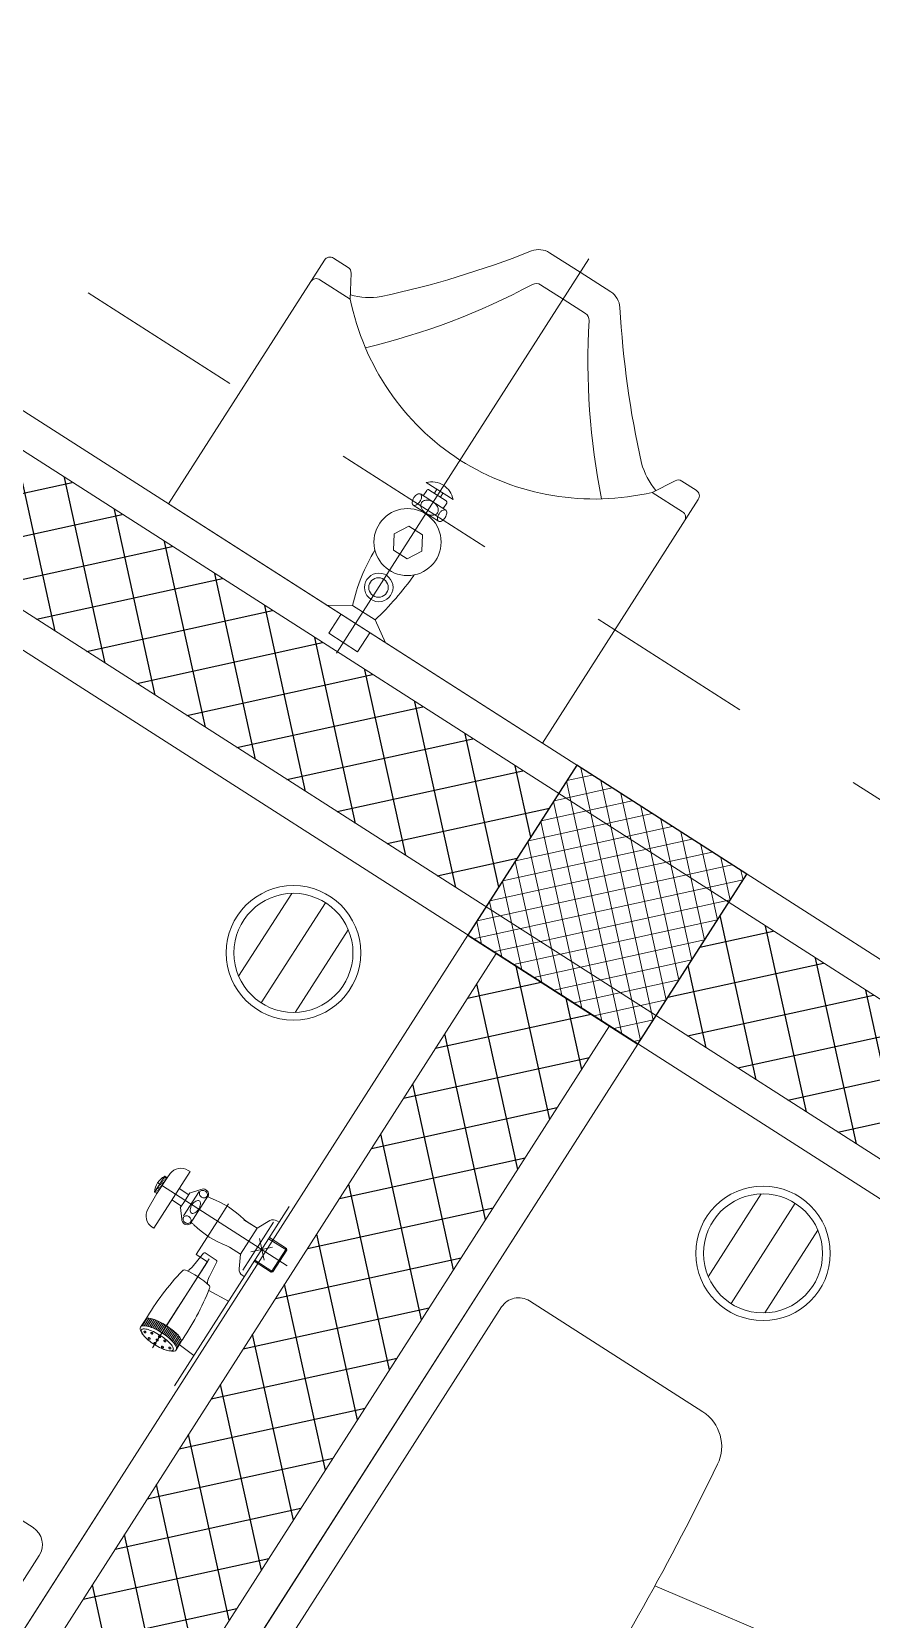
# Model space of a CAD drawing. Header units: inches. Extents: x 249 to 1192, y -18 to 440.
# Drawn here: x 940.533 to 941.157, y 102.126 to 103.306 of the extents above; entities that cross this region are included whole.
import ezdxf

# ---------------------------------------------------------------- set-up
doc = ezdxf.new("R2010")
doc.units = ezdxf.units.IN
doc.header["$MEASUREMENT"] = 0
doc.linetypes.add('DASHED2', pattern=[0.375, 0.25, -0.125])
for name, color, linetype, lineweight in [('ARSIR BETON', 8, 'Continuous', 0), ('DIMENSI', 85, 'Continuous', 20), ('DINDING', 6, 'Continuous', 0), ('DINDING2', 137, 'Continuous', 20), ('SANITAIR', 6, 'Continuous', 9)]:
    doc.layers.add(name, color=color, linetype=linetype, lineweight=lineweight)
for name, color, linetype in [('ARSIR DINDING', 64, 'Continuous'), ('KOLOM', 5, 'Continuous'), ('RUMPUT', 86, 'Continuous')]:
    doc.layers.add(name, color=color, linetype=linetype)
pattern_1 = [(57.36874968947846, (0, 0), (-0.0535506494527033, 0.244197313478704), [0.046875, -0.30667839075]), (12.36874968947846, (0, 0), (-0.05355064946683093, 0.2441973135431277), [0.04687499999999999, -0.203125]), (102.3687496894784, (0, 0), (-0.2441973135431277, -0.05355064946683093), [0.04687499999999999, -0.203125])]

# ---------------------------------------------------------------- blocks, each defined once
blk = doc.blocks.new('*X38')
at = {"color": 0}
for p, q in [((18.49869942035578, 19.21760148161308), (18.57171788275931, 19.2176333419297)), ((18.49097112662786, 19.19259810712877), (18.5794679931022, 19.19263672117366)), ((18.49872123697086, 19.16760148637273), (18.57173969937415, 19.16763334668935))]:
    blk.add_line(p, q, dxfattribs=at)
blk = doc.blocks.new('SFLOOR')
for radius in [0.05, 0.0442484374487798]:
    blk.add_circle((0, 0), radius)
blk.add_blockref('*X38', (-18.53521955986502, -19.19261741415121))
blk = doc.blocks.new('URINOIR')
for p, q in [((440.3689106422528, 163.1740371597041), (440.3689106422528, 128.3767518544457)), ((439.0994895673267, 160.5603959865442), (439.0994895673267, 162.2276422410611)), ((439.0994895673267, 162.2276422410611), (441.638331717179, 162.2276422410611)), ((441.638331717179, 162.2276422410611), (441.638331717179, 160.5603959865442)), ((423.8689106422528, 160.5603959865442), (423.8689106422528, 139.0513935865442)), ((423.8689106422528, 160.5603959865442), (440.3689106422528, 160.5603959865442)), ((439.2883829754435, 159.5307023865442), (437.7224722209399, 160.5603959865442)), ((456.8689106422528, 160.5603959865442), (440.3689106422528, 160.5603959865442)), ((441.2730773754434, 159.5307023865442), (442.9364741754434, 160.5603959865442)), ((456.8689106422528, 160.5603959865442), (456.8689106422528, 139.0513935865442)), ((441.2730773754434, 159.5307023865442), (439.2883829754435, 159.5307023865442)), ((441.4939721969154, 150.8200991865442), (439.2642910222966, 150.8200991865442)), ((441.5900786422528, 148.8840143865442), (439.2206570422528, 148.8840143865442)), ((441.485764267762, 149.835466254749), (439.2560830931411, 149.835466254749)), ((439.4714114422528, 149.3558831865442), (439.4714114422528, 149.835466254749)), ((441.1182098422528, 149.2373231865442), (439.5899714422528, 149.2373231865442)), ((440.1092642422528, 148.8840143865442), (440.1092642422528, 149.2373231865442)), ((440.6445626422528, 148.8840143865442), (440.6445626422528, 149.2373231865442)), ((441.2367698422528, 149.3558831865442), (441.2367698422528, 149.835466254749)), ((427.0445450422528, 140.4489463865442), (424.3689106422528, 140.4489463865442)), ((427.0445450422528, 140.4489463865442), (426.0681245146193, 138.7969790985131)), ((453.6932762422529, 140.4489463865442), (456.3689106422528, 140.4489463865442)), ((453.6932762422529, 140.4489463865442), (454.6696967698863, 138.7969790985131)), ((424.3689106422528, 138.5513935865442), (425.6376907005667, 138.5513935865442)), ((456.3689106422528, 138.5513935865442), (455.1001305839389, 138.5513935865442)), ((438.3937027156338, 131.9203327865442), (440.3689106422528, 131.9203327865442)), ((442.3441185688719, 131.9203327865442), (440.3689106422528, 131.9203327865442)), ((437.667231169116, 129.5603959865442), (440.3689106422528, 129.5603959865442)), ((443.0705901153897, 129.5603959865442), (440.3689106422528, 129.5603959865442))]:
    blk.add_line(p, q)
blk.add_lwpolyline([(439.716246475938, 154.4252568611221), (439.1080125926101, 153.3717648723132), (439.716246475938, 152.3182728835042), (440.932714242594, 152.3182728835042), (441.540948125922, 153.3717648723132), (440.932714242594, 154.4252568611221)], close=True)
for points in [[(439.2560830931429, 149.835466254749, 0.1648038839569054), (439.348265938242, 149.865467954443, 0.1057575044615853), (439.4461875437849, 149.977397190942, 0.06898416001991564), (439.5040562997263, 150.1264789624667, 0.05517839844002603), (439.5283994003902, 150.3245792183767, 0.05517839843997215), (439.508827095201, 150.5232075718692, 0.06898416001975703), (439.4545600723474, 150.673637813994, 0.1057575044616802), (439.3593583678426, 150.7878894235002, 0.164803883956916), (439.2679236365873, 150.8200991865442, 0.1648038839568461), (439.1757407914882, 150.7900974868503, 0.1057575044616819), (439.0778191859453, 150.6781682503512, 0.06898416001986153), (439.0199504300039, 150.5290864788267, 0.05517839844006877), (438.9956073293399, 150.3309862229166, 0.05517839844004811), (439.0151796345291, 150.1323578694239, 0.06898416001982068), (439.0694466573828, 149.9819276272992, 0.1057575044616362), (439.1646483618875, 149.867676017793, 0.1648038839568864)], [(440.3689106422528, 150.8200991865442, 0.07082065173384221), (440.0907472325604, 150.7805011521142, 0.08242795523414075), (439.8727084662547, 150.6759030321726, 0.1068234923407182), (439.7159530182806, 150.5063428462842, 0.1341303286550614), (439.6671747952772, 150.3277827206466, 0.1341303286551346), (439.7159530182806, 150.1492225950091, 0.1068234923408687), (439.8727084662547, 149.9796624091206, 0.08242795523420371), (440.0907472325604, 149.875064289179, 0.07082065173390187), (440.3689106422528, 149.835466254749, 0.07082065173390187), (440.6470740519452, 149.875064289179, 0.08242795523420371), (440.865112818251, 149.9796624091206, 0.106823492340927), (441.0218682662251, 150.149222595009, 0.134130328655289), (441.0706464892285, 150.3277827206466, 0.1341303286551305), (441.0218682662251, 150.5063428462842, 0.1068234923407954), (440.865112818251, 150.6759030321726, 0.0824279552342621), (440.6470740519451, 150.7805011521142, 0.07082065173387617)], [(441.4821316534716, 149.835466254749, 0.1648038839569054), (441.5743144985707, 149.865467954443, 0.1057575044615853), (441.6722361041136, 149.977397190942, 0.06898416001991564), (441.730104860055, 150.1264789624667, 0.05517839844002603), (441.7544479607189, 150.3245792183767, 0.05517839843997215), (441.7348756555297, 150.5232075718692, 0.06898416001975703), (441.680608632676, 150.673637813994, 0.1057575044616802), (441.5854069281713, 150.7878894235002, 0.164803883956916), (441.4939721969159, 150.8200991865442, 0.1648038839568461), (441.4017893518169, 150.7900974868503, 0.1057575044616819), (441.3038677462739, 150.6781682503512, 0.06898416001986153), (441.2459989903325, 150.5290864788267, 0.05517839844006877), (441.2216558896686, 150.3309862229166, 0.05517839844004811), (441.2412281948578, 150.1323578694239, 0.06898416001982068), (441.2954952177115, 149.9819276272992, 0.1057575044616362), (441.3906969222162, 149.867676017793, 0.1648038839568864)]]:
    blk.add_lwpolyline(points, format="xyb", close=True)
for centre, radius in [((440.3523122422529, 157.3557191865442), 1.06114164), ((440.3689106422528, 157.3696308972805), 0.7234635247060901), ((440.3689106422528, 153.3644144125302), 2.49539192057066)]:
    blk.add_circle(centre, radius)
for centre, radius, start, end in [((459.3911015601078, 154.3207195393418), 20.76675890105817, 165.4703285375222, 177.6692051192197), ((428.3479085870912, 154.8458061013081), 13.74803015613614, 1.348159149610519, 19.92358749069091), ((440.4050714422531, 149.9892223389581), 1.62000893149366, 223.0169258954347, 316.983074104555), ((439.5899714422528, 149.3558831865442), 0.11856, 180.0000000000016, 270), ((441.1182098422528, 149.3558831865442), 0.11856, 270, 0), ((440.4856922422529, 127.4014183865442), 18.73248, 90.3577940000008, 135.8522999999998), ((440.2521290422528, 127.4014183865442), 18.73248, 44.14770000000019, 89.6422059999992), ((392.7184610422528, 106.9166215865443), 51.7656672, 29.26637127654925, 44.01639999999892), ((488.0193602422528, 106.9166215865443), 51.7656672, 135.9836000000011, 150.7336287234507), ((424.3689106422528, 140.9489463865442), 0.5, 180, 270), ((456.3689106422528, 140.9489463865442), 0.5, 270, 0), ((425.2434940853417, 134.9294837834457), 5.498562101725788, 48.58210353438351, 72.63977068790527), ((455.494327199164, 134.9294837834457), 5.498562101725788, 107.3602293120947, 131.4178964656165), ((424.3689106422528, 139.0513935865442), 0.5, 180, 270), ((425.6376907005667, 139.0513935865442), 0.5, 270, 329.4141401361642), ((378.9874346422529, 88.74907998654425), 70.85086319999999, 35.78208324027222, 45.23455615289555), ((501.7503866422528, 88.74907998654425), 70.85086319999999, 134.7654438471044, 144.2179167597278), ((455.1001305839389, 139.0513935865442), 0.5, 210.5858598638359, 270), ((456.3689106422528, 139.0513935865442), 0.5, 270, 0), ((438.3937027156338, 132.5131327865442), 0.5928, 209.2663712765485, 270), ((442.3441185688719, 132.5131327865442), 0.5928, 270, 330.7336287234515), ((437.667231169116, 131.0423959865442), 1.482, 215.7820832402719, 270), ((443.0705901153897, 131.0423959865442), 1.482, 270, 324.2179167597281)]:
    blk.add_arc(centre, radius, start, end)
blk = doc.blocks.new('K2')
at = {"layer": 'ARSIR BETON'}
h = blk.add_hatch(dxfattribs=at)
h.set_pattern_fill('ANSI37', color=256, scale=0.1, style=0)
h.set_pattern_definition([(45, (-38.74362574940218, 268.0828744956948), (-0.008838834764831844, 0.008838834764831846), []), (135, (-38.74362574940218, 268.0828744956948), (-0.008838834764831846, -0.008838834764831844), [])])
h.paths.add_polyline_path([(-38.59362574940219, 268.2328744956948), (-38.74362574940218, 268.2328744956948), (-38.74362574940218, 268.0828744956948), (-38.59362574940219, 268.0828744956948)])
at = {"layer": 'KOLOM'}
blk.add_lwpolyline([(-38.74362574940218, 268.0828744956948), (-38.59362574940219, 268.0828744956948), (-38.59362574940219, 268.2328744956948), (-38.74362574940218, 268.2328744956948)], close=True, dxfattribs=at)
blk = doc.blocks.new('KLO TOTO C438 ATAS')
for p, q in [((373.8521546289195, 174.6224287110317), (373.8521546289195, 108.7080904620222)), ((377.3521546289195, 169.200600807474), (392.6426137266889, 169.2006008074739)), ((375.8521546289195, 167.700600807474), (375.8521546289195, 142.700600807474)), ((396.6142805515896, 156.3778214158168), (418.2001894889002, 160.0143762791891)), ((375.8521546289195, 117.7006008074739), (375.8521546289195, 142.700600807474))]:
    blk.add_line(p, q)
for centre, radius, start, end in [((377.3521546289195, 167.700600807474), 1.5, 90, 180), ((392.6426137266889, 166.1506008074739), 3.05, 6.733413885746294, 90), ((191.3682413014955, 142.38728852405), 205.7223168216, 0.08729999999998823, 6.733413885746092)]:
    blk.add_arc(centre, radius, start, end)
blk = doc.blocks.new('*X70')
at = {"color": 0}
for p, q in [((-1015.267998635684, 2417.5), (-1013.267998635684, 2417.5)), ((-1015.267998635684, 2416.25), (-1013.267998635684, 2416.25)), ((-1015.267998635684, 2415), (-1013.267998635684, 2415)), ((-1015.267998635684, 2413.75), (-1013.267998635684, 2413.75)), ((-1015.267998635684, 2412.5), (-1013.267998635684, 2412.5)), ((-1015.267998635684, 2411.25), (-1013.267998635684, 2411.25)), ((-1015.267998635684, 2410), (-1013.267998635684, 2410)), ((-1015.267998635684, 2408.75), (-1013.267998635684, 2408.75)), ((-1015.267998635684, 2407.5), (-1013.267998635684, 2407.5)), ((-1015.267998635684, 2406.25), (-1013.267998635684, 2406.25)), ((-1015.267998635684, 2405), (-1013.267998635684, 2405))]:
    blk.add_line(p, q, dxfattribs=at)
blk = doc.blocks.new('*X71')
at = {"color": 0}
for p, q in [((1009.111301762807, 3570), (1015.854586959247, 3570)), ((1009.981521364708, 3568.75), (1016.64582957237, 3568.75)), ((1010.645340338477, 3567.5), (1017.21840466277, 3567.5)), ((1011.143586524885, 3566.25), (1017.650572656393, 3566.25)), ((1011.519919966662, 3565), (1017.969949177071, 3565)), ((1011.830979456468, 3563.75), (1018.23200343794, 3563.75)), ((1012.080484588462, 3562.5), (1018.44237286425, 3562.5)), ((1012.270174615623, 3561.25), (1018.6020866542, 3561.25)), ((1012.415801533091, 3560), (1018.723114394781, 3560)), ((1012.529601105424, 3558.75), (1018.817764744005, 3558.75)), ((1012.611791410043, 3557.5), (1018.886166240122, 3557.5)), ((1012.662528712192, 3556.25), (1018.928408810875, 3556.25)), ((1012.681908962509, 3555), (1018.944547787563, 3555))]:
    blk.add_line(p, q, dxfattribs=at)
blk = doc.blocks.new('JET SHOWER TOTO 403SV3 ATAS')
for p, q in [((-181.6384671007017, 3101.639056139581), (-181.6384671007017, 2943.313222919267)), ((-259.3781557080822, 3083.69095023537), (-257.6384671007019, 3083.69095023537)), ((-257.6384671007017, 3083.69095023537), (-257.6384671007017, 3033.69095023537)), ((-188.0389499854326, 3084.997713918579), (-193.1384671007017, 3075.19095023537)), ((-185.1296814907317, 3085.556745712498), (-185.1296814907317, 3043.028518325293)), ((-183.6028659792596, 3087.69095023537), (-181.6384671007019, 3087.69095023537)), ((-271.6384671007017, 3070.69095023537), (-271.6384671007017, 3056.69095023537)), ((-271.6384671007017, 3070.69095023537), (-269.6384671007017, 3070.690950235369)), ((-269.6384671007017, 3070.69095023537), (-269.3487005630982, 3074.457915224217)), ((-269.6384671007017, 3070.690950235369), (-269.6384671007017, 3056.690950235369)), ((-257.6384671007019, 3068.69095023537), (-249.3063735595824, 3068.69095023537)), ((-249.3063735595824, 3070.04817136892), (-243.8577543419359, 3076.724532188123)), ((-249.3063735595824, 3070.190950235369), (-249.3063735595824, 3063.69095023537)), ((-244.0617478697895, 3074.944675963741), (-244.0617478697895, 3053.383600003618)), ((-236.6384671007016, 3076.357299577591), (-236.6384671007016, 3051.024600893148)), ((-236.6384671007017, 3075.19095023537), (-236.6384671007016, 3075.19095023537)), ((-236.6384671007019, 3075.19095023537), (-236.1284850892109, 3075.19095023537)), ((-220.6384671007019, 3063.690950235369), (-220.6384671007019, 3079.037736242422)), ((-204.6384671007019, 3075.19095023537), (-193.1384671007017, 3075.19095023537)), ((-202.8024568527204, 3075.19095023537), (-193.1384671007017, 3075.19095023537)), ((-193.1384671007017, 3075.19095023537), (-193.1384671007017, 3052.19095023537)), ((-187.4466581494635, 3057.882759186608), (-175.83027605194, 3069.499141284131)), ((-187.4466581494635, 3069.499141284131), (-175.83027605194, 3057.882759186608)), ((-181.6384671007019, 3074.19095023537), (-166.6384671007017, 3074.19095023537)), ((-181.6384671007019, 3073.19095023537), (-165.6384671007017, 3073.19095023537)), ((-165.6384671007017, 3073.19095023537), (-166.6384671007017, 3074.19095023537)), ((-166.6384671007019, 3074.19095023537), (-166.6384671007019, 3053.19095023537)), ((-165.6384671007017, 3073.19095023537), (-165.6384671007017, 3054.19095023537)), ((-159.0872628025227, 3063.69095023537), (-273.255993286092, 3063.69095023537)), ((-271.6384671007017, 3056.69095023537), (-269.6384671007017, 3056.690950235369)), ((-269.6384671007017, 3056.69095023537), (-269.0543639597117, 3043.256577992607)), ((-257.6384671007019, 3058.69095023537), (-249.3063735595824, 3058.690950235369)), ((-249.3063735595824, 3057.19095023537), (-249.3063735595824, 3063.69095023537)), ((-249.3063735595824, 3057.33372910182), (-243.8577543419372, 3050.657368282618)), ((-220.6384671007019, 3063.69095023537), (-220.6384671007019, 3034.168251054488)), ((-236.6384671007019, 3052.19095023537), (-236.1284850892109, 3052.19095023537)), ((-202.8024568527219, 3052.190950235369), (-193.1384671007017, 3052.19095023537)), ((-188.0389499854326, 3042.38418655216), (-193.1384671007017, 3052.19095023537)), ((-181.6384671007019, 3054.19095023537), (-165.6384671007017, 3054.19095023537)), ((-181.6384671007019, 3053.19095023537), (-166.6384671007017, 3053.19095023537)), ((-165.6384671007017, 3054.19095023537), (-166.6384671007019, 3053.19095023537)), ((-259.0638023761613, 3033.69095023537), (-257.6384671007019, 3033.69095023537)), ((-220.6384671007019, 3034.168251054488), (-210.7357711282045, 3034.168251054488)), ((-218.0860426623922, 3024.85080780868), (-216.6326593003755, 3037.945554727181)), ((-205.8327799167755, 3038.835242300733), (-215.638762339634, 3038.835242300733)), ((-210.7357711282048, 2958.370257623974), (-210.7357711282052, 3036.714704012611)), ((-210.7357711282045, 3034.168251054488), (-210.7357711282045, 2993.462720627097)), ((-203.3854995940173, 3024.85080780868), (-204.838882956034, 3037.945554727181)), ((-183.6028659792596, 3039.69095023537), (-181.6384671007019, 3039.69095023537)), ((-210.7357711282045, 3012.689415671815), (-210.7357711282045, 2975.29948142309)), ((-181.6384671006999, 3018.041090770193), (-198.4037153433899, 3016.783697151991)), ((-210.735771128207, 2967.616957620839), (-210.7357711282048, 2994.041090770193)), ((-226.5052635609982, 2966.517338123931), (-226.2357722865104, 2973.750656133798)), ((-194.9662786954113, 2966.517338123931), (-195.2357699698991, 2973.750656133798)), ((-181.6384671006999, 2970.041090770193), (-195.1352766602017, 2971.053351487156))]:
    blk.add_line(p, q)
for points in [[(-237.193952981248, 3074.944663314552, 0.1145866681877154), (-237.4239436766379, 3075.935052934518, 0.103766204643524), (-238.1135083758523, 3076.817794707043, 0.0914113353158357), (-239.1090219697908, 3077.385858702391, 0.08425438136142265), (-240.3335114808597, 3077.593671133919, 0.08425438136136429), (-241.5580009919267, 3077.385858702391, 0.09141133531605854), (-242.553514585867, 3076.817794707043, 0.1037662046434432), (-243.2430792850816, 3075.935052934518, 0.114586668187605), (-243.4730699804713, 3074.944663314552, 0.1145866681876563), (-243.2430792850816, 3073.954273694585, 0.1037662046435693), (-242.553514585867, 3073.071531922061, 0.09141133531590943), (-241.5580009919258, 3072.503467926711, 0.08425438136106245), (-240.3335114808597, 3072.295655495184, 0.08425438136100075), (-239.1090219697926, 3072.503467926711, 0.09141133531571116), (-238.1135083758523, 3073.071531922061, 0.1037662046434885), (-237.4239436766375, 3073.954273694585, 0.114586668187546)], [(-240.235405613068, 3058.283845689936, 0.1640644616149197), (-239.2197411288216, 3058.626333375075, 0.1058526731198137), (-238.1541451568401, 3059.867549944709, 0.06929201996704058), (-237.5345554196402, 3061.512979212455, 0.05549882200073961), (-237.2920588490397, 3063.69095023537, 0.0554988220008287), (-237.5345554196406, 3065.868921258284, 0.06929201996717718), (-238.1541451568401, 3067.51435052603, 0.1058526731199358), (-239.2197411288225, 3068.755567095665, 0.1640644616148525), (-240.235405613068, 3069.098054780803, 0.1640644616150589), (-241.2510700973135, 3068.755567095664, 0.1058526731200269), (-242.3166660692959, 3067.51435052603, 0.06929201996719296), (-242.9362558064955, 3065.868921258283, 0.05549882200081435), (-243.1787523770963, 3063.69095023537, 0.05549882200078567), (-242.9362558064958, 3061.512979212457, 0.06929201996722335), (-242.3166660692959, 3059.867549944709, 0.105852673119814), (-241.2510700973144, 3058.626333375075, 0.1640644616149197)], [(-237.193952981248, 3052.437237156188, -0.1145866681877154), (-237.4239436766379, 3051.446847536221, -0.103766204643524), (-238.1135083758523, 3050.564105763697, -0.0914113353158357), (-239.1090219697908, 3049.996041768348, -0.08425438136142265), (-240.3335114808597, 3049.78822933682, -0.08425438136136429), (-241.5580009919267, 3049.996041768348, -0.09141133531605854), (-242.553514585867, 3050.564105763697, -0.1037662046434432), (-243.2430792850816, 3051.446847536221, -0.114586668187605), (-243.4730699804713, 3052.437237156188, -0.1145866681876563), (-243.2430792850816, 3053.427626776154, -0.1037662046435693), (-242.553514585867, 3054.310368548679, -0.09141133531590943), (-241.5580009919258, 3054.878432544028, -0.08425438136106245), (-240.3335114808597, 3055.086244975555, -0.08425438136100075), (-239.1090219697926, 3054.878432544028, -0.09141133531571116), (-238.1135083758523, 3054.310368548679, -0.1037662046434885), (-237.4239436766375, 3053.427626776154, -0.114586668187546)], [(-224.6041359739567, 2965.210849177196, 0.2440627957695387), (-223.9785136247042, 2964.005511589868, 0.08258863304736239), (-220.5421859546051, 2962.352092560813, 0.04089495287766107), (-216.4313129830916, 2961.510583954586, 0.03005137553381266), (-210.7357711282048, 2961.167956798783, 0.03005137553382373), (-205.0402292733124, 2961.510583954586, 0.04089495287758388), (-200.9293563018044, 2962.352092560813, 0.08258863304738817), (-197.4930286317058, 2964.005511589868, 0.2440627957696962), (-196.8674062824529, 2965.210849177196, 0.2440627957696568), (-197.4930286317057, 2966.416186764525, 0.0825886330473817), (-200.9293563018044, 2968.06960579358, 0.04089495287742433), (-205.0402292733124, 2968.911114399808, 0.03005137553370429), (-210.7357711282048, 2969.25374155561, 0.03005137553373303), (-216.4313129830916, 2968.911114399808, 0.04089495287755495), (-220.5421859546051, 2968.06960579358, 0.08258863304730603), (-223.9785136247033, 2966.416186764526, 0.2440627957696902)], [(-221.668822801782, 2964.709742054915, 0.06348232506227676), (-221.3337164587592, 2964.752460871582, 0.07652508038164334), (-221.0758261906885, 2964.863428071376, 0.1071392795834876), (-220.8862730766486, 2965.048174915055, 0.1472439592083335), (-220.8301989519323, 2965.234458936661, 0.1472439592071901), (-220.8862730766482, 2965.420742958268, 0.1071392795828812), (-221.0758261906885, 2965.605489801947, 0.0765250803825265), (-221.3337164587597, 2965.71645700174, 0.06348232506286498), (-221.668822801782, 2965.759175818407, 0.0634823250626186), (-222.0039291448029, 2965.716457001741, 0.07652508038293124), (-222.2618194128754, 2965.605489801947, 0.1071392795828812), (-222.4513725269157, 2965.420742958268, 0.1472439592071901), (-222.5074466516317, 2965.234458936661, 0.1472439592049032), (-222.4513725269167, 2965.048174915055, 0.1071392795816683), (-222.2618194128754, 2964.863428071376, 0.0765250803826614), (-222.0039291448038, 2964.752460871582, 0.06348232506278285)], [(-216.8607050666023, 2966.724612771596, 0.06348232506227676), (-216.5255987235796, 2966.767331588263, 0.07652508038164334), (-216.2677084555089, 2966.878298788057, 0.1071392795834876), (-216.078155341469, 2967.063045631736, 0.1472439592083335), (-216.0220812167527, 2967.249329653342, 0.1472439592071901), (-216.0781553414686, 2967.435613674948, 0.1071392795828812), (-216.2677084555089, 2967.620360518628, 0.0765250803825265), (-216.5255987235801, 2967.731327718421, 0.06348232506286498), (-216.8607050666023, 2967.774046535088, 0.0634823250626186), (-217.1958114096233, 2967.731327718422, 0.07652508038293124), (-217.4537016776958, 2967.620360518628, 0.1071392795828812), (-217.6432547917361, 2967.435613674948, 0.1472439592071901), (-217.699328916452, 2967.249329653342, 0.1472439592049032), (-217.643254791737, 2967.063045631736, 0.1071392795816683), (-217.4537016776958, 2966.878298788057, 0.0765250803826614), (-217.1958114096242, 2966.767331588263, 0.06348232506278285)], [(-216.4134214985743, 2962.359022614209, 0.06348232506227676), (-216.0783151555515, 2962.401741430876, 0.07652508038164334), (-215.8204248874808, 2962.512708630669, 0.1071392795834876), (-215.630871773441, 2962.697455474348, 0.1472439592083335), (-215.5747976487246, 2962.883739495955, 0.1472439592071901), (-215.6308717734405, 2963.070023517561, 0.1071392795828812), (-215.8204248874808, 2963.254770361241, 0.0765250803825265), (-216.078315155552, 2963.365737561034, 0.06348232506286498), (-216.4134214985743, 2963.408456377701, 0.0634823250626186), (-216.7485278415952, 2963.365737561035, 0.07652508038293124), (-217.0064181096677, 2963.254770361241, 0.1071392795828812), (-217.1959712237081, 2963.070023517561, 0.1472439592071901), (-217.252045348424, 2962.883739495955, 0.1472439592049032), (-217.195971223709, 2962.697455474348, 0.1071392795816683), (-217.0064181096677, 2962.512708630669, 0.0765250803826614), (-216.7485278415961, 2962.401741430876, 0.06348232506278285)], [(-210.8225903595476, 2964.59779248024, 0.06348232506227676), (-210.4874840165248, 2964.640511296907, 0.07652508038164334), (-210.2295937484541, 2964.751478496701, 0.1071392795834876), (-210.0400406344143, 2964.93622534038, 0.1472439592083335), (-209.9839665096979, 2965.122509361986, 0.1472439592071901), (-210.0400406344138, 2965.308793383592, 0.1071392795828812), (-210.2295937484541, 2965.493540227272, 0.0765250803825265), (-210.4874840165253, 2965.604507427065, 0.06348232506286498), (-210.8225903595476, 2965.647226243732, 0.0634823250626186), (-211.1576967025685, 2965.604507427066, 0.07652508038293124), (-211.415586970641, 2965.493540227272, 0.1071392795828812), (-211.6051400846814, 2965.308793383592, 0.1472439592071901), (-211.6612142093973, 2965.122509361986, 0.1472439592049032), (-211.6051400846823, 2964.93622534038, 0.1071392795816683), (-211.415586970641, 2964.751478496701, 0.0765250803826614), (-211.1576967025694, 2964.640511296907, 0.06348232506278285)], [(-210.8225903595476, 2961.575458701785, 0.06348232506227676), (-210.4874840165248, 2961.618177518451, 0.07652508038164334), (-210.2295937484541, 2961.729144718245, 0.1071392795834876), (-210.0400406344143, 2961.913891561924, 0.1472439592083335), (-209.9839665096979, 2962.10017558353, 0.1472439592071901), (-210.0400406344138, 2962.286459605137, 0.1071392795828812), (-210.2295937484541, 2962.471206448817, 0.0765250803825265), (-210.4874840165253, 2962.58217364861, 0.06348232506286498), (-210.8225903595476, 2962.624892465276, 0.0634823250626186), (-211.1576967025685, 2962.58217364861, 0.07652508038293124), (-211.415586970641, 2962.471206448817, 0.1071392795828812), (-211.6051400846814, 2962.286459605137, 0.1472439592071901), (-211.6612142093973, 2962.10017558353, 0.1472439592049032), (-211.6051400846823, 2961.913891561924, 0.1071392795816683), (-211.415586970641, 2961.729144718245, 0.0765250803826614), (-211.1576967025694, 2961.618177518451, 0.06348232506278285)], [(-210.7107694675406, 2967.508204387454, 0.06348232506227676), (-210.3756631245178, 2967.550923204121, 0.07652508038164334), (-210.1177728564471, 2967.661890403915, 0.1071392795834876), (-209.9282197424072, 2967.846637247594, 0.1472439592083335), (-209.8721456176909, 2968.0329212692, 0.1472439592071901), (-209.9282197424068, 2968.219205290807, 0.1071392795828812), (-210.1177728564471, 2968.403952134487, 0.0765250803825265), (-210.3756631245183, 2968.51491933428, 0.06348232506286498), (-210.7107694675406, 2968.557638150946, 0.0634823250626186), (-211.0458758105615, 2968.51491933428, 0.07652508038293124), (-211.303766078634, 2968.403952134487, 0.1071392795828812), (-211.4933191926743, 2968.219205290807, 0.1472439592071901), (-211.5493933173902, 2968.0329212692, 0.1472439592049032), (-211.4933191926752, 2967.846637247594, 0.1071392795816683), (-211.303766078634, 2967.661890403915, 0.0765250803826614), (-211.0458758105624, 2967.550923204121, 0.06348232506278285)], [(-205.5672054764427, 2967.060433792188, 0.06348232506227676), (-205.23209913342, 2967.103152608855, 0.07652508038164334), (-204.9742088653493, 2967.214119808648, 0.1071392795834876), (-204.7846557513094, 2967.398866652327, 0.1472439592083335), (-204.728581626593, 2967.585150673934, 0.1472439592071901), (-204.7846557513089, 2967.77143469554, 0.1071392795828812), (-204.9742088653493, 2967.95618153922, 0.0765250803825265), (-205.2320991334204, 2968.067148739013, 0.06348232506286498), (-205.5672054764427, 2968.10986755568, 0.0634823250626186), (-205.9023118194636, 2968.067148739014, 0.07652508038293124), (-206.1602020875362, 2967.95618153922, 0.1071392795828812), (-206.3497552015765, 2967.77143469554, 0.1472439592071901), (-206.4058293262924, 2967.585150673934, 0.1472439592049032), (-206.3497552015774, 2967.398866652327, 0.1071392795816683), (-206.1602020875362, 2967.214119808648, 0.0765250803826614), (-205.9023118194646, 2967.103152608855, 0.06348232506278285)], [(-204.6726711805886, 2962.247073039533, 0.06348232506227676), (-204.3375648375659, 2962.2897918562, 0.07652508038164334), (-204.0796745694952, 2962.400759055994, 0.1071392795834876), (-203.8901214554553, 2962.585505899673, 0.1472439592083335), (-203.8340473307389, 2962.771789921279, 0.1472439592071901), (-203.8901214554548, 2962.958073942886, 0.1071392795828812), (-204.0796745694952, 2963.142820786566, 0.0765250803825265), (-204.3375648375663, 2963.253787986358, 0.06348232506286498), (-204.6726711805886, 2963.296506803025, 0.0634823250626186), (-205.0077775236095, 2963.253787986359, 0.07652508038293124), (-205.2656677916821, 2963.142820786566, 0.1071392795828812), (-205.4552209057224, 2962.958073942886, 0.1472439592071901), (-205.5112950304383, 2962.771789921279, 0.1472439592049032), (-205.4552209057233, 2962.585505899673, 0.1071392795816683), (-205.2656677916821, 2962.400759055994, 0.0765250803826614), (-205.0077775236105, 2962.2897918562, 0.06348232506278285)], [(-199.640911661395, 2964.59779248024, 0.06348232506227676), (-199.3058053183722, 2964.640511296907, 0.07652508038164334), (-199.0479150503015, 2964.751478496701, 0.1071392795834876), (-198.8583619362616, 2964.93622534038, 0.1472439592083335), (-198.8022878115453, 2965.122509361986, 0.1472439592071901), (-198.8583619362612, 2965.308793383592, 0.1071392795828812), (-199.0479150503015, 2965.493540227272, 0.0765250803825265), (-199.3058053183727, 2965.604507427065, 0.06348232506286498), (-199.640911661395, 2965.647226243732, 0.0634823250626186), (-199.9760180044159, 2965.604507427066, 0.07652508038293124), (-200.2339082724884, 2965.493540227272, 0.1071392795828812), (-200.4234613865287, 2965.308793383592, 0.1472439592071901), (-200.4795355112446, 2965.122509361986, 0.1472439592049032), (-200.4234613865297, 2964.93622534038, 0.1071392795816683), (-200.2339082724884, 2964.751478496701, 0.0765250803826614), (-199.9760180044168, 2964.640511296907, 0.06348232506278285)]]:
    blk.add_lwpolyline(points, format="xyb", close=True)
for points in [[(-210.7357711282061, 2977.756359048568, 0.02666634993575374), (-217.1128142372722, 2977.416012103618, 0.03658106826518484), (-221.6959270556426, 2976.583115828249, 0.07637717138770363), (-225.5919173264606, 2974.911257457458, 0.2588014910619083), (-226.2357722865104, 2973.750656133796, 0.2588014910617586)], [(-195.2357699699, 2973.750656133803, 0.2588014910615903), (-195.8796249299508, 2974.911257457465, 0.07637717138765164), (-199.7756152007687, 2976.583115828254, 0.03658106826516862), (-204.3587280191377, 2977.41601210362, 0.02666634993576284), (-210.7357711282061, 2977.756359048568, 0.02666634993575374)], [(-210.7357711282048, 2971.493757142611, 0.03250581628384398), (-217.2028752340816, 2971.072875431262, 0.04395430150520954), (-221.8864861633028, 2970.036197758065, 0.08655682189464271), (-225.7562581820043, 2968.029588275174, 0.2340769666853435), (-226.5052635609982, 2966.517338123931, 0.2316003749768926), (-225.7704175992967, 2965.015980980343, 0.08655682189461976)], [(-210.7357711282091, 2971.493757142611, -0.03250581628384398), (-204.2686670223322, 2971.072875431262, -0.04395430150520954), (-199.585056093111, 2970.036197758065, -0.08655682189464271), (-195.7152840744095, 2968.029588275174, -0.2340769666853435), (-194.9662786954157, 2966.517338123931, -0.2316003749768926), (-195.7011246571171, 2965.015980980343, -0.08655682189461976)]]:
    blk.add_lwpolyline(points, format="xyb")
for centre, radius, start, end in [((-259.3781557080822, 3073.69095023537), 10, 90, 175.6012946450043), ((-183.6028659792596, 3082.69095023537), 5, 90, 152.5255683737222), ((-259.8755302347012, 3063.69095023537), 13.68819504951307, 149.2435681759147, 210.756431824086), ((-240.3466812900497, 3074.603154287643), 4.102179685524344, 25.31616912286943, 148.8597771212333), ((-236.1284850892109, 3085.19095023537), 10, 270, 282.179253774342), ((-219.4654709709672, 3007.986126662135), 68.98253492056776, 77.82074622565148, 102.1792537743484), ((-202.8024568527204, 3085.19095023537), 10, 257.8207462256515, 270), ((-240.3466812900497, 3052.778746183096), 4.102179685524344, 211.140222878766, 334.6838308771343), ((-236.1284850892109, 3042.190950235369), 10, 77.82074622565803, 90), ((-219.4654709709672, 3119.395773808604), 68.98253492056776, 257.8207462256516, 282.1792537743484), ((-202.8024568527219, 3042.19095023537), 10, 90, 102.1792537743484), ((-259.0638023761613, 3043.69095023537), 10, 182.4895529219989, 270), ((-215.638762339634, 3037.835242300733), 1, 90, 173.6666741080307), ((-205.8327799167755, 3037.835242300733), 1, 6.33332589196924, 90), ((-183.6028659792596, 3044.69095023537), 5, 207.4744316262779, 270), ((-210.7357711282075, 2961.041090770192), 60, 79.71779499958615, 99.96393596954591), ((-229.4054412035189, 3026.424185635622), 11.42822388296517, 327.983260189996, 355.2466643254131), ((-192.0661010528906, 3026.424185635622), 11.42822388296517, 184.7533356745868, 212.0167398100041), ((-26.37688724619829, 2980.552850446693), 200, 169.0491557523311, 182.1524669010062), ((-220.771410775702, 3018.166268554297), 2, 99.96393596954591, 169.049155753051), ((-200.7001314807076, 3018.166268554297), 2, 10.95084424694902, 80.03606403045409), ((-395.0946550102112, 2980.552850446693), 200, 357.8475330989938, 10.95084424766888), ((-216.1424728893176, 2977.141352121701), 15.48295658632759, 231.5492655089317, 261.7808924943097), ((-205.3290693670963, 2977.141352121701), 15.48295658632759, 278.2191075056903, 308.4507344910683)]:
    blk.add_arc(centre, radius, start, end)
at = {"color": 7}
blk.add_blockref('*X70', (743.6295315349828, 652.5263491862561), dxfattribs=at)
at = {"rotation": 90}
blk.add_blockref('*X71', (3344.115785892924, 1958.811627366881), dxfattribs=at)
at = {"xscale": -1, "rotation": 270}
blk.add_blockref('*X71', (-3765.587328149333, 1958.811627366881), dxfattribs=at)
blk = doc.blocks.new('TOILET LANTAI 1')
at = {"layer": 'ARSIR DINDING'}
h = blk.add_hatch(dxfattribs=at)
h.set_pattern_fill('ANSI37', color=256, scale=0.25, style=0)
h.set_pattern_definition([(45, (566.9534183894331, 249.6281032193579), (-0.02209708691207961, 0.02209708691207961), []), (135, (566.9534183894331, 249.6281032193579), (-0.02209708691207961, -0.02209708691207961), [])])
h.paths.add_polyline_path([(664.0664691677501, 110.3714416458989), (663.96646916775, 110.3714416458989), (663.96646916775, 109.5314416458989), (664.0664691677501, 109.5314416458989)])
h.paths.add_polyline_path([(665.5864691437426, 109.7464413938222), (664.77146916775, 109.7464413938222), (664.77146916775, 109.6464413938221), (665.5864691917574, 109.6464413938221)])
h.paths.add_polyline_path([(665.7114691677501, 110.9214415378661), (665.61146916775, 110.9214415378661), (665.61146916775, 109.7714414658442), (665.7114691677501, 109.7714414658442)])
h.paths.add_polyline_path([(666.2064690837243, 109.7464414658442), (665.736469275783, 109.7464414658442), (665.736469275783, 109.6464419171816), (666.2064691797532, 109.6464419171816)])
h.paths.add_polyline_path([(667.0114691677502, 110.9214415378661), (666.91146916775, 110.9214415378661), (666.91146916775, 109.7714414778479), (667.0114691677502, 109.7714415258625)])
h.paths.add_polyline_path([(666.8864692277685, 111.0464416458989), (665.7364692277685, 111.0464416458989), (665.7364691797538, 110.9464416458989), (666.8864691797539, 110.9464416458989)])
h.paths.add_polyline_path([(665.5864692277685, 111.0464416458989), (664.64146916775, 111.0464416458989), (664.64146916775, 110.9464416458989), (665.5864691797539, 110.9464416458989)])
h.paths.add_polyline_path([(667.4664692277701, 111.0464416458989), (667.0364692277685, 111.0464416458989), (667.0364691797539, 110.9464416458989), (667.4664691797554, 110.9464416458989)])
h.paths.add_polyline_path([(667.5914691677502, 112.2714416458989), (667.4914691677501, 112.2714416458989), (667.4914691677501, 111.0714417059173), (667.5914691677502, 111.0714416579027)])
h.paths.add_polyline_path([(668.2164691077319, 111.0464416458989), (667.61646922777, 111.0464416458989), (667.6164691797554, 110.9464416458989), (668.2164691077319, 110.9464416458989)])
h.paths.add_polyline_path([(668.3414691677502, 110.9214416458989), (668.2414691677501, 110.9214416458989), (668.2414691677501, 109.7714416338953), (668.3414691677502, 109.7714415858807)])
h.paths.add_polyline_path([(668.3414691677502, 109.6214415858807), (668.2414691677501, 109.6214416338953), (668.2414691677501, 109.4516355110106), (668.3414691677502, 109.4516355110106)])
h.paths.add_polyline_path([(664.0664691677501, 112.0464416458989), (663.9664691677502, 112.0464416458989), (663.9664691677502, 111.9989416458989), (664.0664691677501, 111.9989416458989)])
h.paths.add_polyline_path([(664.0664691677501, 111.1189416458989), (663.9664691677502, 111.1189416458989), (663.9664691677502, 111.0714416458989), (664.0664691677501, 111.0714416458989)])
h.paths.add_polyline_path([(664.0664691677503, 112.3312242984351), (663.9664691677501, 112.3312242984351), (663.9664691677501, 112.1964417059171), (664.0664691677503, 112.1964416579026)])
h.paths.add_polyline_path([(665.1914691677501, 112.1714416458989), (664.0914691677502, 112.1714416458989), (664.0914691677502, 112.0714416458989), (665.1914691677501, 112.0714416458989)])
h.paths.add_polyline_path([(665.3164691677503, 112.6664416458991), (665.2164691677508, 112.6664416458991), (665.2164691677508, 112.1964416458989), (665.3164691677503, 112.1964416458989)])
h.paths.add_polyline_path([(665.1914691677501, 113.4714416458989), (664.0914691677502, 113.4714416458989), (664.0914691677502, 113.3714416458989), (665.1914691677501, 113.3714416458989)])
h.paths.add_polyline_path([(664.0664691677501, 113.3464416458989), (663.9664691677502, 113.3464416458989), (663.9664691677502, 113.2112242984351), (664.0664691677501, 113.2112242984351)])
h.paths.add_polyline_path([(664.0664691677501, 113.6312242984351), (663.9664691677502, 113.6312242984351), (663.9664691677502, 113.4964417179208), (664.0664691677501, 113.4964417179208)])
h.paths.add_polyline_path([(664.0664691677501, 114.6464416458989), (663.9664691677502, 114.6464416458989), (663.9664691677502, 114.5112242984351), (664.0664691677501, 114.5112242984351)])
h.paths.add_polyline_path([(665.1914691677501, 114.7714416458989), (664.0914691677502, 114.7714416458989), (664.0914691677502, 114.6714416458989), (665.1914691677501, 114.6714416458989)])
h.paths.add_polyline_path([(665.3164691677503, 114.6464416458989), (665.2164691677507, 114.6464416458989), (665.2164691677507, 114.1764416458988), (665.3164691677503, 114.1764416458988)])
at = {"layer": 'DINDING'}
for points in [[(668.2164691077319, 110.9214417179209), (664.6414300015507, 110.9214417179209), (664.6414300015507, 111.0714415420956), (668.2164691077319, 111.0714415420956)], [(665.7364691677501, 109.7714414658442), (665.58646916775, 109.7714414658442), (665.58646916775, 110.9214415378661), (665.7364691677501, 110.9214415378661)]]:
    blk.add_lwpolyline(points, close=True, dxfattribs=at)
at = {"layer": 'DINDING2', "linetype": 'DASHED2', "ltscale": 0.5}
blk.add_lwpolyline([(667.4664691677501, 111.1714415420956), (664.0914691677502, 111.1714415420956)], dxfattribs=at)
at = {"layer": 'DINDING2'}
for points in [[(664.6414300015507, 110.9464416458989), (668.2164691677501, 110.9464416458989), (668.2164691677501, 111.0464416458989), (664.6414300015507, 111.0464416458989)], [(665.7114691677501, 109.7714414658442), (665.61146916775, 109.7714414658442), (665.61146916775, 110.9214415378661), (665.7114691677501, 110.9214415378661)]]:
    blk.add_lwpolyline(points, close=True, dxfattribs=at)
at = {"rotation": 179.9999724896534}
blk.add_blockref('K2', (626.9929722093284, 379.1543347441647), dxfattribs=at)
at = {"layer": 'SANITAIR', "xscale": 0.01, "yscale": 0.01, "zscale": 0.01}
for name, p, rotation in [('URINOIR', (669.7948380083095, 112.677045501961), 180), ('KLO TOTO C438 ATAS', (661.9979486572511, 109.0252136606814), 5.502072350407804e-05)]:
    blk.add_blockref(name, p, dxfattribs=dict(at, rotation=rotation))
at = {"layer": 'SANITAIR', "rotation": 89.90202161060624}
blk.add_blockref('SFLOOR', (665.4842751146857, 110.8405252511541), dxfattribs=at)
at = {"layer": 'SANITAIR', "xscale": -1, "rotation": 270.0979783893938}
blk.add_blockref('SFLOOR', (665.8986631487924, 110.8405252511541), dxfattribs=at)
at = {"layer": 'SANITAIR'}
for name, p, xscale, yscale, zscale in [('JET SHOWER TOTO 403SV3 ATAS', (665.7648473438637, 107.578454940764), 0.001, 0.001, 0.001), ('KLO TOTO C438 ATAS', (669.3249907221665, 108.6843605612239), -0.01, 0.01, 0.01)]:
    blk.add_blockref(name, p, dxfattribs=dict(at, xscale=xscale, yscale=yscale, zscale=zscale))
blk = doc.blocks.new('LT1')
at = {"layer": 'DIMENSI', "rotation": 0.01671694411465765}
blk.add_blockref('TOILET LANTAI 1', (22.84884283238841, 19.24158738473108), dxfattribs=at)

msp = doc.modelspace()

# ---------------------------------------------------------------- hatches: boundary and pattern name
at = {"layer": 'RUMPUT'}
h = msp.add_hatch(dxfattribs=at)
h.set_pattern_fill('GRASS', color=256, scale=0.25, angle=-32.63125031052153, style=0)
h.set_pattern_definition(pattern_1)
edge = h.paths.add_edge_path(flags=17)
edge.add_line((928.2641801358429, 87.77966679945874), (928.2102571162511, 87.69545095796715))
edge.add_line((928.2102571162511, 87.69545095796715), (927.4523145428277, 88.18075813429114))
edge.add_line((927.4523145428277, 88.18075813429114), (927.9376217191518, 88.93870070771442))
edge.add_line((927.9376217191518, 88.93870070771442), (944.9810419464964, 115.3713075449288))
edge.add_line((944.9810419464964, 115.3713075449288), (944.6881731201454, 115.5588301200329))
edge.add_line((944.6881731201454, 115.5588301200329), (940.4070226355534, 108.5805976980109))
edge.add_line((940.4070226355534, 108.5805976980109), (924.7936289507031, 90.12836316794235))
edge.add_line((924.7936289507031, 90.12836316794235), (906.9246372932737, 96.97757937312682))
edge.add_line((906.9246372932737, 96.97757937312682), (902.6198956972332, 99.28170147302345))
edge.add_line((902.6198956972332, 99.28170147302345), (887.5537847216924, 69.67303889785137))
edge.add_line((887.5537847216924, 69.67303889785137), (887.5839640358097, 69.65371522052908))
edge.add_line((887.5839640358097, 69.65371522052908), (891.466421446403, 75.71725580791895))
edge.add_line((891.466421446403, 75.71725580791895), (893.1507382762345, 74.6387954160869))
edge.add_line((893.1507382762345, 74.6387954160869), (895.8468892558133, 78.84958749066337))
edge.add_line((895.8468892558133, 78.84958749066337), (898.4575803420505, 77.17797388332485))
edge.add_line((898.4575803420505, 77.17797388332485), (900.9840555867966, 75.56028329557753))
edge.add_line((900.9840555867966, 75.56028329557753), (903.1766002224103, 74.15640695535856))
edge.add_line((903.1766002224103, 74.15640695535856), (906.0370060762891, 72.32490212008338))
edge.add_line((906.0370060762891, 72.32490212008338), (908.5634813210349, 70.70721153233623))
edge.add_line((908.5634813210349, 70.70721153233623), (911.0899565657808, 69.08952094458907))
edge.add_arc((911.5752637421049, 69.84746351801277), 0.8999999999999068, 237.3687496894809, 417.3687496894814)
edge.add_line((912.060570918429, 70.60540609143649), (909.5340956736832, 72.22309667918358))
edge.add_line((909.5340956736832, 72.22309667918358), (907.0076204289373, 73.84078726693082))
edge.add_line((907.0076204289373, 73.84078726693082), (905.4287087104201, 74.85175724624926))
edge.add_line((905.4287087104201, 74.85175724624926), (904.4811451841913, 75.45847785467842))
edge.add_line((904.4811451841913, 75.45847785467842), (901.9546699394457, 77.07616844242597))
edge.add_line((901.9546699394457, 77.07616844242597), (899.4281946946996, 78.69385903017334))
edge.add_line((899.4281946946996, 78.69385903017334), (896.8175036084624, 80.36547263751206))
edge.add_line((896.8175036084624, 80.36547263751206), (899.5136545880416, 84.57626471208866))
edge.add_line((899.5136545880416, 84.57626471208866), (897.8293377582106, 85.65472510392057))
edge.add_line((897.8293377582106, 85.65472510392057), (901.711795168804, 91.71826569131034))
edge.add_line((901.711795168804, 91.71826569131034), (903.396111998635, 90.63980529947843))
edge.add_line((903.396111998635, 90.63980529947843), (906.0922629782137, 94.85059737405518))
edge.add_line((906.0922629782137, 94.85059737405518), (921.3353302881803, 85.09053082797953))
edge.add_line((921.3353302881803, 85.09053082797953), (926.4724966191636, 81.8012266328933))
edge.add_line((926.4724966191636, 81.8012266328933), (923.7225291895686, 77.50638515495434))
edge.add_line((923.7225291895686, 77.50638515495434), (919.4630514694381, 70.79575980628869))
edge.add_line((919.4630514694381, 70.79575980628869), (919.6768221338964, 70.6588834238465))
edge.add_line((919.6768221338964, 70.6588834238465), (925.0547665600768, 78.97698642392996))
edge.add_arc((932.3615963517668, 73.22370576023272), 9.300000000000063, 66.3350080141156, 141.7836714338509, ccw=False)
edge.add_line((936.0945068641443, 81.74165029554075), (936.5596564253326, 82.46811112825382))
edge.add_line((936.5596564253326, 82.46811112825382), (928.2641801358429, 87.77966679945874))
edge = h.paths.add_edge_path()
edge.add_arc((902.0036540352788, 51.04019550044824), 2.899999999999944, 21.48045213667681, 57.36874968948014)
edge.add_line((903.5674216034345, 53.48245490370259), (886.5721298860624, 64.36446275412109))
edge.add_line((886.5721298860624, 64.36446275412109), (889.2682808656411, 68.575254828697))
edge.add_line((889.2682808656411, 68.575254828697), (887.5537847216924, 69.67303889785137))
edge.add_line((887.5537847216924, 69.67303889785137), (884.8649772892379, 64.38886223630908))
edge.add_line((884.8649772892379, 64.38886223630908), (899.8177184374615, 52.38925393144922))
edge.add_line((899.8177184374615, 52.38925393144922), (892.7388052037916, 34.03850843705635))
edge.add_line((892.7388052037916, 34.03850843705635), (893.045840120689, 33.8974270920169))
edge.add_line((893.045840120689, 33.8974270920169), (904.7022274439962, 52.10212843513062))
edge = h.paths.add_edge_path()
edge.add_arc((936.7399936000423, 45.06376926786742), 1.89999999999996, 57.36874968947894, 147.3687496894797)
edge.add_line((935.1398926117033, 46.08830664010732), (918.367172414215, 19.89302387901222))
edge.add_line((918.367172414215, 19.89302387901222), (918.7450692695429, 19.62800377191144))
edge.add_line((918.7450692695429, 19.62800377191144), (936.7549778665605, 42.71331442345686))
edge.add_line((936.7549778665605, 42.71331442345686), (952.0053637954163, 30.06494154661328))
edge.add_line((952.0053637954163, 30.06494154661328), (952.4805707531593, 32.5023109921315))
edge.add_line((952.4805707531593, 32.5023109921315), (994.0278929164667, 85.51311961030572))
edge.add_line((994.0278929164667, 85.51311961030572), (953.000433015902, 112.1961135678978))
edge.add_line((953.000433015902, 112.1961135678978), (949.1372720901161, 114.3550084164287))
edge.add_line((949.1372720901161, 114.3550084164287), (945.2741111643297, 116.5139032649596))
edge.add_line((945.2741111643297, 116.5139032649596), (940.4070226355534, 108.5805976980109))
edge.add_line((940.4070226355534, 108.5805976980109), (924.7936289507031, 90.12836316794235))
edge.add_line((924.7936289507031, 90.12836316794235), (906.9246372932737, 96.97757937312682))
edge.add_line((906.9246372932737, 96.97757937312682), (902.6198956972332, 99.28170147302345))
edge.add_line((902.6198956972332, 99.28170147302345), (887.5537847216924, 69.67303889785137))
edge.add_line((887.5537847216924, 69.67303889785137), (887.5839640358097, 69.65371522052908))
edge.add_line((887.5839640358097, 69.65371522052908), (891.466421446403, 75.71725580791895))
edge.add_line((891.466421446403, 75.71725580791895), (893.1507382762345, 74.6387954160869))
edge.add_line((893.1507382762345, 74.6387954160869), (895.8468892558133, 78.84958749066337))
edge.add_line((895.8468892558133, 78.84958749066337), (898.4575803420505, 77.17797388332485))
edge.add_line((898.4575803420505, 77.17797388332485), (900.9840555867966, 75.56028329557753))
edge.add_line((900.9840555867966, 75.56028329557753), (903.1766002224103, 74.15640695535856))
edge.add_line((903.1766002224103, 74.15640695535856), (906.0370060762891, 72.32490212008338))
edge.add_line((906.0370060762891, 72.32490212008338), (908.5634813210349, 70.70721153233623))
edge.add_line((908.5634813210349, 70.70721153233623), (911.0899565657808, 69.08952094458907))
edge.add_arc((911.5752637421049, 69.84746351801277), 0.8999999999999068, 237.3687496894809, 417.3687496894814)
edge.add_line((912.060570918429, 70.60540609143649), (909.5340956736832, 72.22309667918358))
edge.add_line((909.5340956736832, 72.22309667918358), (907.0076204289373, 73.84078726693082))
edge.add_line((907.0076204289373, 73.84078726693082), (905.4287087104201, 74.85175724624926))
edge.add_line((905.4287087104201, 74.85175724624926), (904.4811451841913, 75.45847785467842))
edge.add_line((904.4811451841913, 75.45847785467842), (901.9546699394457, 77.07616844242597))
edge.add_line((901.9546699394457, 77.07616844242597), (899.4281946946996, 78.69385903017334))
edge.add_line((899.4281946946996, 78.69385903017334), (896.8175036084624, 80.36547263751206))
edge.add_line((896.8175036084624, 80.36547263751206), (899.5136545880416, 84.57626471208866))
edge.add_line((899.5136545880416, 84.57626471208866), (897.8293377582106, 85.65472510392057))
edge.add_line((897.8293377582106, 85.65472510392057), (901.711795168804, 91.71826569131034))
edge.add_line((901.711795168804, 91.71826569131034), (903.396111998635, 90.63980529947843))
edge.add_line((903.396111998635, 90.63980529947843), (906.0922629782137, 94.85059737405518))
edge.add_line((906.0922629782137, 94.85059737405518), (921.3353302881803, 85.09053082797953))
edge.add_line((921.3353302881803, 85.09053082797953), (926.4724966191636, 81.8012266328933))
edge.add_line((926.4724966191636, 81.8012266328933), (923.7225291895686, 77.50638515495434))
edge.add_line((923.7225291895686, 77.50638515495434), (919.4630514694381, 70.79575980628869))
edge.add_line((919.4630514694381, 70.79575980628869), (919.6768221338964, 70.6588834238465))
edge.add_line((919.6768221338964, 70.6588834238465), (925.0547665600768, 78.97698642392996))
edge.add_arc((932.3615963517668, 73.22370576023272), 9.300000000000063, 66.3350080141156, 141.7836714338509, ccw=False)
edge.add_line((936.0945068641443, 81.74165029554075), (936.5596564253326, 82.46811112825382))
edge.add_line((936.5596564253326, 82.46811112825382), (928.2641801358429, 87.77966679945874))
edge.add_line((928.2641801358429, 87.77966679945874), (928.2102571162511, 87.69545095796715))
edge.add_line((928.2102571162511, 87.69545095796715), (927.4523145428277, 88.18075813429114))
edge.add_line((927.4523145428277, 88.18075813429114), (927.9376217191518, 88.93870070771442))
edge.add_line((927.9376217191518, 88.93870070771442), (944.9810419464964, 115.3713075449288))
edge.add_line((944.9810419464964, 115.3713075449288), (944.8968261050047, 115.4252305645203))
edge.add_line((944.8968261050047, 115.4252305645203), (945.3821332813288, 116.1831731379438))
edge.add_line((945.3821332813288, 116.1831731379438), (945.0378815538876, 115.2746288968673))
edge.add_line((945.0378815538876, 115.2746288968673), (966.3961127163827, 101.4809171293647))
edge.add_line((966.3961127163827, 101.4809171293647), (987.2184795251612, 88.14845053534901))
edge.add_line((987.2184795251612, 88.14845053534901), (987.7848094723097, 89.0329327735874))
edge.add_line((987.7848094723097, 89.0329327735874), (987.302433925307, 88.09412145713429))
edge.add_line((987.302433925307, 88.09412145713429), (987.9761557069371, 87.66273134038346))
edge.add_line((987.9761557069371, 87.66273134038346), (989.8828169332337, 86.56062110194841))
edge.add_line((989.8828169332337, 86.56062110194841), (990.4566952614961, 86.19316942314298))
edge.add_line((990.4566952614961, 86.19316942314298), (978.5775728439762, 67.60634550868166))
edge.add_line((978.5775728439762, 67.60634550868166), (977.5716846833689, 68.26077967617172))
edge.add_line((977.5716846833689, 68.26077967617172), (973.9826760007685, 62.8408073817882))
edge.add_arc((963.9830200851626, 69.08097359424411), 11.78697555735094, 271.6088435800943, 328.0342658814109, ccw=False)
edge.add_line((964.3139503599157, 57.29864453998494), (963.9111392153795, 57.18526117887534))
edge.add_line((963.9111392153795, 57.18526117887534), (963.6031439829555, 56.90197414856324))
edge.add_line((963.6031439829555, 56.90197414856324), (962.2875738019668, 54.94786372696018))
edge.add_line((962.2875738019668, 54.94786372696018), (966.4964052996177, 52.25296809585404))
edge.add_line((966.4964052996177, 52.25296809585404), (961.5354874971927, 44.50511067863346))
edge.add_line((961.5354874971927, 44.50511067863346), (959.0090122524455, 46.12280126638152))
edge.add_line((959.0090122524455, 46.12280126638152), (955.8275540965428, 41.15406661838088))
edge.add_line((955.8275540965428, 41.15406661838088), (953.0774800973729, 36.85905870231281))
edge.add_line((953.0774800973729, 36.85905870231281), (937.7645309722823, 46.66387025620645))
h = msp.add_hatch(dxfattribs=at)
h.set_pattern_fill('GRASS', color=256, scale=0.25, angle=-32.63125031052153, style=0)
h.set_pattern_definition(pattern_1)
edge = h.paths.add_edge_path()
edge.add_line((896.8175036084624, 80.36547263751206), (899.5136545880416, 84.57626471208866))
edge.add_line((899.5136545880416, 84.57626471208866), (897.8293377582106, 85.65472510392057))
edge.add_line((897.8293377582106, 85.65472510392057), (901.711795168804, 91.71826569131034))
edge.add_line((901.711795168804, 91.71826569131034), (903.396111998635, 90.63980529947843))
edge.add_line((903.396111998635, 90.63980529947843), (906.0922629782137, 94.85059737405518))
edge.add_line((906.0922629782137, 94.85059737405518), (921.3353302881803, 85.09053082797953))
edge.add_line((921.3353302881803, 85.09053082797953), (926.4724966191636, 81.8012266328933))
edge.add_line((926.4724966191636, 81.8012266328933), (923.7225291895686, 77.50638515495397))
edge.add_line((923.7225291895686, 77.50638515495397), (919.4630514694381, 70.79575980628869))
edge.add_line((919.4630514694381, 70.79575980628869), (919.6768221338964, 70.6588834238465))
edge.add_line((919.6768221338964, 70.6588834238465), (925.0547665600768, 78.97698642392993))
edge.add_arc((932.3615963517669, 73.22370576023259), 9.300000000000214, 66.33500801411651, 141.7836714338508, ccw=False)
edge.add_line((936.0945068641443, 81.74165029554075), (936.5596564253326, 82.46811112825382))
edge.add_line((936.5596564253326, 82.46811112825382), (928.2641801358429, 87.77966679945874))
edge.add_line((928.2641801358429, 87.77966679945874), (928.2102571162511, 87.69545095796715))
edge.add_line((928.2102571162511, 87.69545095796715), (927.4523145428277, 88.18075813429114))
edge.add_line((927.4523145428277, 88.18075813429114), (927.9376217191518, 88.93870070771442))
edge.add_line((927.9376217191518, 88.93870070771442), (944.9810419464964, 115.3713075449288))
edge.add_line((944.9810419464964, 115.3713075449288), (944.8968261050047, 115.4252305645203))
edge.add_line((944.8968261050047, 115.4252305645203), (945.3821332813288, 116.1831731379438))
edge.add_line((945.3821332813288, 116.1831731379438), (946.1400758547525, 115.6978659616198))
edge.add_line((946.1400758547525, 115.6978659616198), (987.7311629355854, 88.94914873724179))
edge.add_line((987.7311629355854, 88.94914873724179), (987.7848094723097, 89.0329327735874))
edge.add_line((987.7848094723097, 89.0329327735874), (988.5427520457331, 88.54762559726345))
edge.add_line((988.5427520457331, 88.54762559726345), (987.9761557069371, 87.66273134038346))
edge.add_line((987.9761557069371, 87.66273134038346), (989.8828169332337, 86.56062110194841))
edge.add_line((989.8828169332337, 86.56062110194841), (990.4566952614961, 86.19316942314298))
edge.add_line((990.4566952614961, 86.19316942314298), (978.5775728439764, 67.60634550868144))
edge.add_line((978.5775728439764, 67.60634550868144), (977.5716846833689, 68.26077967617147))
edge.add_line((977.5716846833689, 68.26077967617147), (973.9826760007685, 62.84080738178788))
edge.add_arc((963.983020085164, 69.08097359424208), 11.78697555734887, 271.6088435800879, 328.03426588141446, ccw=False)
edge.add_line((964.3139503599157, 57.29864453998494), (963.9111392153795, 57.18526117887534))
edge.add_line((963.9111392153795, 57.18526117887534), (963.6031439829555, 56.90197414856324))
edge.add_line((963.6031439829555, 56.90197414856324), (962.2875738019668, 54.94786372696018))
edge.add_line((962.2875738019668, 54.94786372696018), (966.4964052996177, 52.25296809585404))
edge.add_line((966.4964052996177, 52.25296809585404), (961.5354874971927, 44.50511067863346))
edge.add_line((961.5354874971927, 44.50511067863346), (959.0090122524455, 46.12280126638152))
edge.add_line((959.0090122524455, 46.12280126638152), (955.8275540965428, 41.15406661838088))
edge.add_line((955.8275540965428, 41.15406661838088), (953.0774800973729, 36.85905870231281))
edge.add_line((953.0774800973729, 36.85905870231281), (937.7645309722823, 46.66387025620645))
edge.add_arc((936.7399936000423, 45.06376926786742), 1.89999999999996, 57.36874968947894, 147.3687496894797)
edge.add_line((935.1398926117033, 46.08830664010732), (918.367172414215, 19.89302387901222))
edge.add_line((918.367172414215, 19.89302387901222), (918.7450692695429, 19.62800377191144))
edge.add_line((918.7450692695429, 19.62800377191144), (936.7549778665605, 42.71331442345686))
edge.add_line((936.7549778665605, 42.71331442345686), (952.0053637954163, 30.0649415466133))
edge.add_line((952.0053637954163, 30.0649415466133), (952.4805707531593, 32.50231099213147))
edge.add_line((952.4805707531593, 32.50231099213147), (994.0278929164667, 85.51311961030571))
edge.add_line((994.0278929164667, 85.51311961030571), (953.000433015902, 112.1961135678978))
edge.add_line((953.000433015902, 112.1961135678978), (949.1372720901161, 114.3550084164287))
edge.add_line((949.1372720901161, 114.3550084164287), (945.2741111643297, 116.5139032649596))
edge.add_line((945.2741111643297, 116.5139032649596), (940.4070226355534, 108.5805976980109))
edge.add_line((940.4070226355534, 108.5805976980109), (924.7936289507031, 90.12836316794235))
edge.add_line((924.7936289507031, 90.12836316794235), (906.9246372932737, 96.97757937312682))
edge.add_line((906.9246372932737, 96.97757937312682), (902.6198956972332, 99.28170147302345))
edge.add_line((902.6198956972332, 99.28170147302345), (887.5537847216924, 69.67303889785137))
edge.add_line((887.5537847216924, 69.67303889785137), (887.5839640358097, 69.65371522052908))
edge.add_line((887.5839640358097, 69.65371522052908), (891.466421446403, 75.71725580791895))
edge.add_line((891.466421446403, 75.71725580791895), (893.1507382762345, 74.6387954160869))
edge.add_line((893.1507382762345, 74.6387954160869), (895.8468892558133, 78.84958749066337))
edge.add_line((895.8468892558133, 78.84958749066337), (898.4575803420505, 77.17797388332485))
edge.add_line((898.4575803420505, 77.17797388332485), (900.9840555867966, 75.56028329557753))
edge.add_line((900.9840555867966, 75.56028329557753), (903.1766002224103, 74.15640695535856))
edge.add_line((903.1766002224103, 74.15640695535856), (906.0370060762891, 72.32490212008338))
edge.add_line((906.0370060762891, 72.32490212008338), (908.5634813210349, 70.70721153233623))
edge.add_line((908.5634813210349, 70.70721153233623), (911.0899565657808, 69.08952094458907))
edge.add_arc((911.5752637421049, 69.84746351801277), 0.8999999999999068, 237.3687496894809, 417.3687496894814)
edge.add_line((912.060570918429, 70.60540609143649), (909.5340956736832, 72.22309667918358))
edge.add_line((909.5340956736832, 72.22309667918358), (907.0076204289373, 73.84078726693082))
edge.add_line((907.0076204289373, 73.84078726693082), (905.4287087104201, 74.85175724624926))
edge.add_line((905.4287087104201, 74.85175724624926), (904.4811451841913, 75.45847785467842))
edge.add_line((904.4811451841913, 75.45847785467842), (901.9546699394457, 77.07616844242597))
edge.add_line((901.9546699394457, 77.07616844242597), (899.4281946946996, 78.69385903017334))
edge.add_line((899.4281946946996, 78.69385903017334), (896.8175036084624, 80.36547263751206))

# ---------------------------------------------------------------- block references
at = {"rotation": 327.3687496894794}
msp.add_blockref('LT1', (290.820152466427, 364.0609846809285), dxfattribs=at)

doc.saveas('drawing.dxf')
